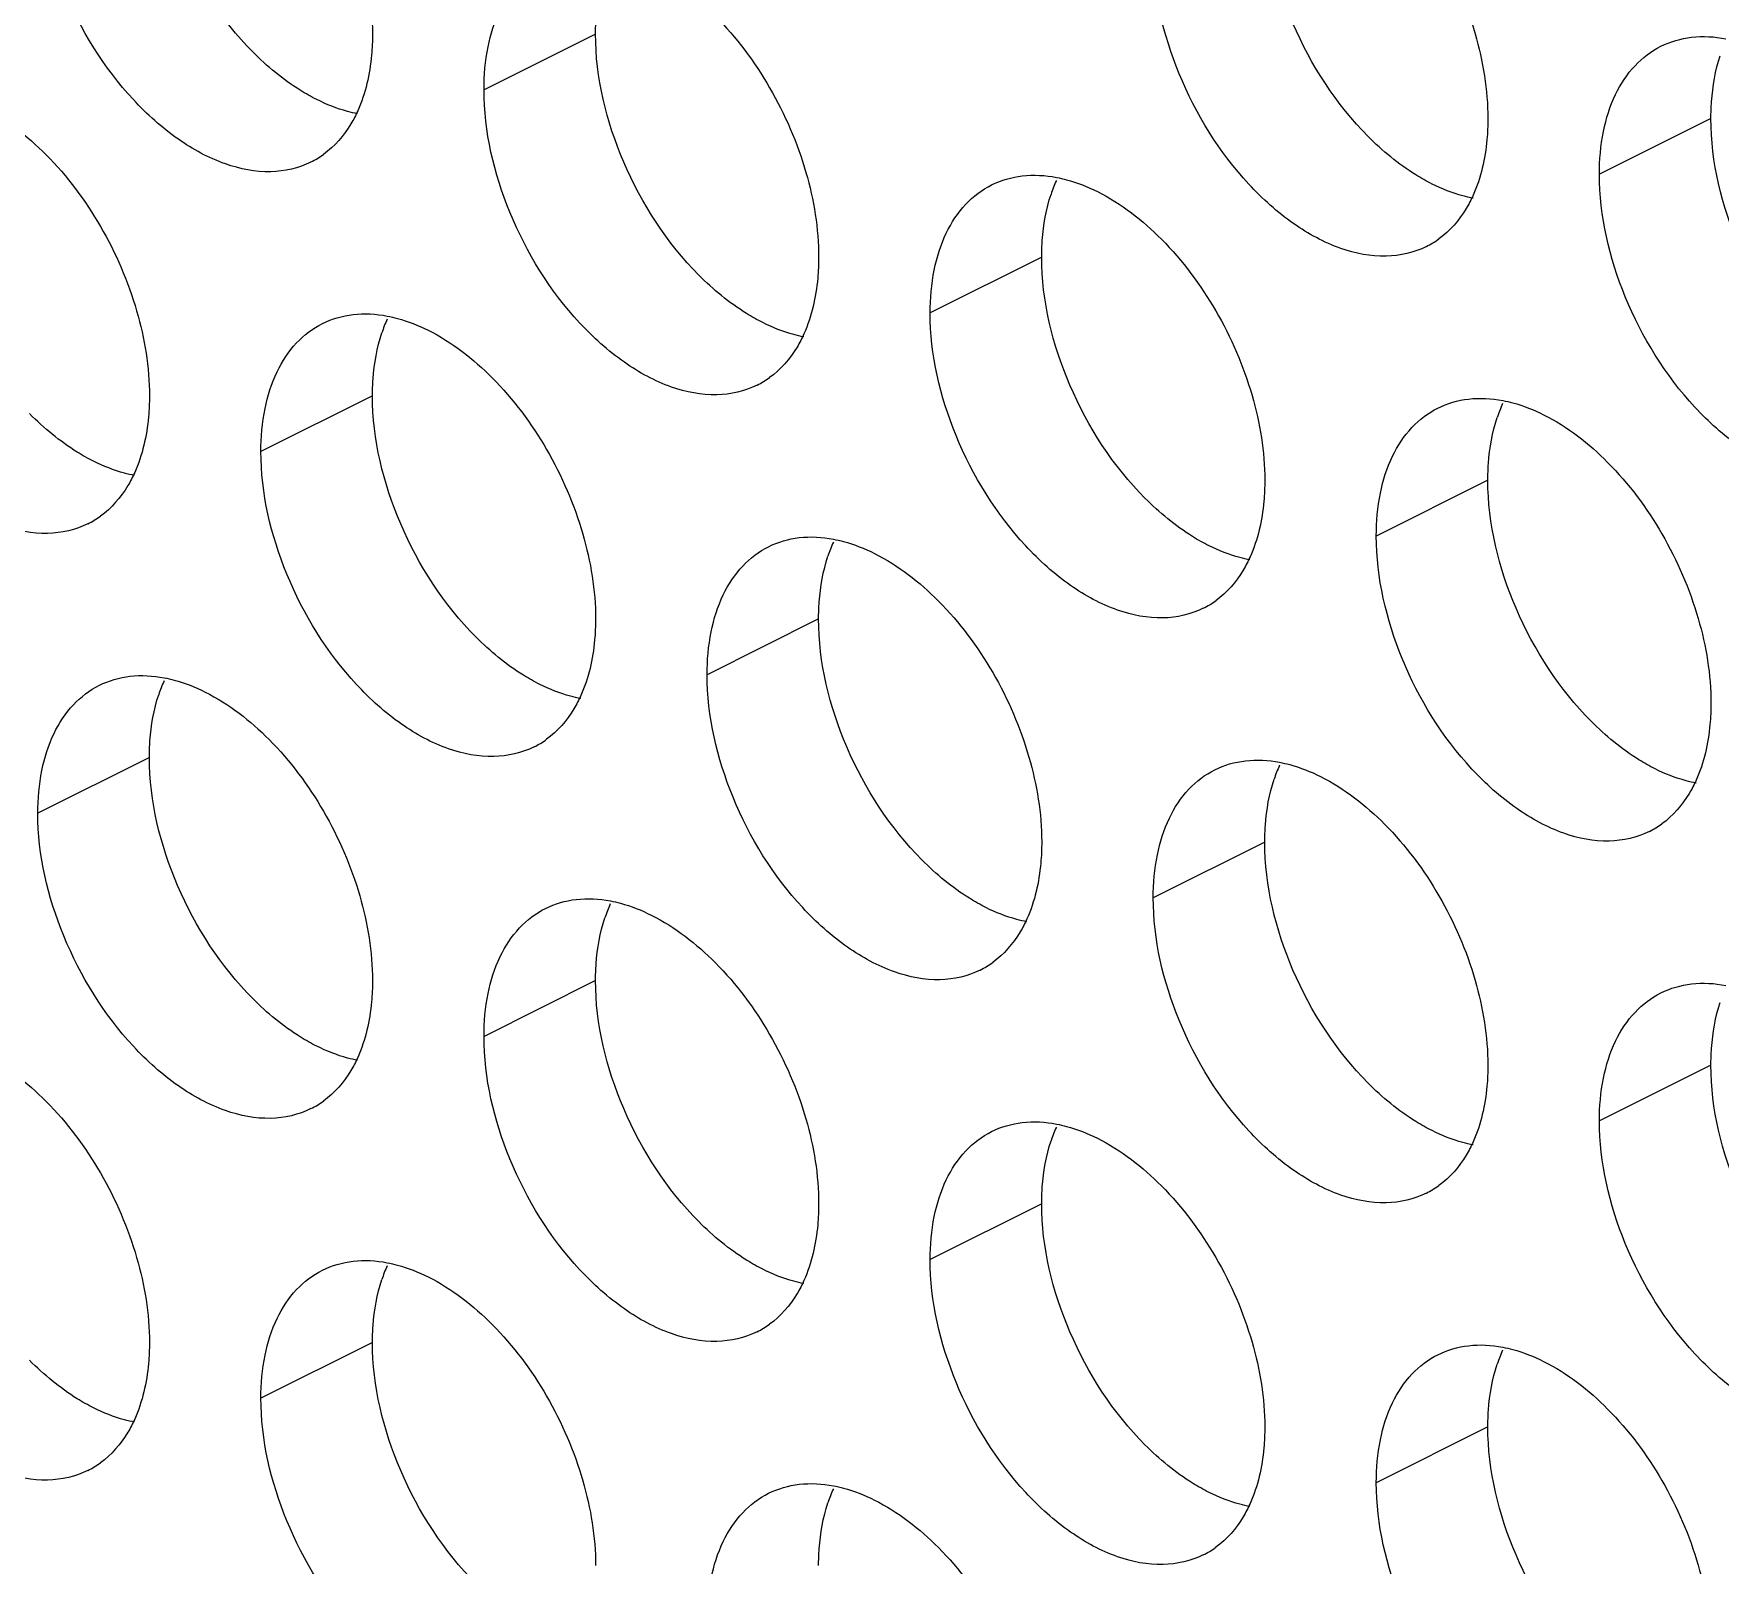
# Model space of a CAD drawing. Header units: millimetres. Extents: x 0 to 2524, y 0 to 1785.
# Drawn here: x 1826.63 to 1835.18, y 823.19 to 830.95 of the extents above; entities that cross this region are included whole.
import ezdxf

# ---------------------------------------------------------------- set-up
doc = ezdxf.new("R2010")
doc.units = ezdxf.units.MM
doc.header["$LTSCALE"] = 0.1
doc.layers.add('标注', color=251, linetype='Continuous', lineweight=9)

msp = doc.modelspace()

# ---------------------------------------------------------------- linework, layer by layer
at = {"layer": '标注'}
for p, q in [((1829.4784, 830.9515), (1828.9127, 830.6687)), ((1835.1352, 830.5231), (1834.5695, 830.2402)), ((1831.7411, 829.8201), (1831.1754, 829.5373)), ((1828.347, 829.1172), (1827.7813, 828.8344)), ((1834.0039, 828.6888), (1833.4382, 828.4059)), ((1830.6097, 827.9858), (1830.0441, 827.703)), ((1827.2156, 827.2829), (1826.6499, 827)), ((1832.8725, 826.8545), (1832.3068, 826.5716)), ((1829.4784, 826.1515), (1828.9127, 825.8687)), ((1835.1352, 825.7231), (1834.5695, 825.4402)), ((1831.7411, 825.0201), (1831.1754, 824.7373)), ((1828.347, 824.3172), (1827.7813, 824.0344)), ((1834.0039, 823.8888), (1833.4382, 823.6059))]:
    msp.add_line(p, q, dxfattribs=at)
for centre, radius, start, end in [((1827.8327, 830.7081), 0.4532, 296.52559, 305.90341), ((1832.4856, 829.9091), 0.734, 155.87957, 161.78032), ((1833.4895, 830.2796), 0.4532, 296.52559, 305.90341), ((1829.0915, 829.2061), 0.734, 155.87957, 161.78032), ((1830.0954, 829.5767), 0.4532, 296.52559, 305.90341), ((1834.7484, 828.7777), 0.734, 155.87957, 161.78032), ((1826.7013, 828.8738), 0.4532, 296.52559, 305.90341), ((1831.3543, 828.0748), 0.734, 155.87957, 161.78032), ((1832.3582, 828.4453), 0.4532, 296.52559, 305.90341), ((1827.9601, 827.3718), 0.734, 155.87957, 161.78032), ((1828.9641, 827.7424), 0.4532, 296.52559, 305.90341), ((1833.617, 826.9434), 0.734, 155.87957, 161.78032), ((1834.6209, 827.314), 0.4532, 296.52559, 305.90341), ((1830.2229, 826.2404), 0.734, 155.87957, 161.78032), ((1831.2268, 826.611), 0.4532, 296.52559, 305.90341), ((1827.8327, 825.9081), 0.4532, 296.52559, 305.90341), ((1832.4856, 825.1091), 0.734, 155.87957, 161.78032), ((1833.4895, 825.4796), 0.4532, 296.52559, 305.90341), ((1829.0915, 824.4061), 0.734, 155.87957, 161.78032), ((1830.0954, 824.7767), 0.4532, 296.52559, 305.90341), ((1834.7484, 823.9777), 0.734, 155.87957, 161.78032), ((1826.7013, 824.0738), 0.4532, 296.52559, 305.90341), ((1831.3543, 823.2748), 0.734, 155.87957, 161.78032), ((1832.3582, 823.6453), 0.4532, 296.52559, 305.90341)]:
    msp.add_arc(centre, radius, start, end, dxfattribs=at)
for points, knots in [([(1827.4985, 832.415), (1827.6191, 832.3547), (1827.8497, 832.1743), (1828.1159, 831.8163), (1828.297, 831.3975), (1828.347, 831.0965), (1828.347, 830.9515)], [0, 0, 0, 0, 0.229676, 0.488215, 0.753207, 1, 1, 1, 1]), ([(1827.7394, 830.8609), (1827.5779, 831.0236), (1827.3269, 831.4108), (1827.2156, 831.8614), (1827.2156, 832.0829)], [0, 0, 0, 0, 0.508684, 1, 1, 1, 1]), ([(1833.1553, 831.9866), (1833.276, 831.9263), (1833.5065, 831.7459), (1833.7727, 831.3878), (1833.9538, 830.9691), (1834.0039, 830.668), (1834.0039, 830.5231)], [0, 0, 0, 0, 0.229676, 0.488215, 0.753207, 1, 1, 1, 1]), ([(1828.0351, 830.3025), (1827.9725, 830.2713), (1827.8226, 830.2373), (1827.5848, 830.2851), (1827.3464, 830.4157), (1827.0386, 830.6933), (1826.7525, 831.156), (1826.6499, 831.5884), (1826.6499, 831.8)], [0, 0, 0, 0, 0.090718, 0.191742, 0.308104, 0.439279, 0.725532, 1, 1, 1, 1]), ([(1833.3963, 830.4324), (1833.2347, 830.5952), (1832.9837, 830.9824), (1832.8725, 831.4329), (1832.8725, 831.6545)], [0, 0, 0, 0, 0.508684, 1, 1, 1, 1]), ([(1833.692, 829.8741), (1833.6294, 829.8429), (1833.4794, 829.8089), (1833.2416, 829.8567), (1833.0032, 829.9873), (1832.6954, 830.2649), (1832.4094, 830.7276), (1832.3068, 831.16), (1832.3068, 831.3716)], [0, 0, 0, 0, 0.090718, 0.191742, 0.308104, 0.439279, 0.725532, 1, 1, 1, 1]), ([(1828.9127, 830.6687), (1828.9127, 830.7415), (1828.9247, 830.8805), (1828.9837, 831.0706), (1829.0831, 831.2228), (1829.1757, 831.2933), (1829.2246, 831.3177)], [0, 0, 0, 0, 0.289235, 0.54966, 0.782932, 1, 1, 1, 1]), ([(1829.4784, 830.9515), (1829.4784, 830.9799), (1829.4821, 831.0874), (1829.5009, 831.1948), (1829.5257, 831.2699)], [0, 0, 0, 0, 0.264225, 1, 1, 1, 1]), ([(1829.7612, 831.2836), (1829.8819, 831.2233), (1830.1124, 831.043), (1830.3786, 830.6849), (1830.5597, 830.2662), (1830.6097, 829.9651), (1830.6097, 829.8201)], [0, 0, 0, 0, 0.229676, 0.488215, 0.753207, 1, 1, 1, 1]), ([(1828.347, 830.9515), (1828.347, 830.9159), (1828.3413, 830.7836), (1828.3121, 830.651), (1828.2724, 830.5626)], [0, 0, 0, 0, 0.268874, 1, 1, 1, 1]), ([(1830.0022, 829.7295), (1829.8406, 829.8923), (1829.5896, 830.2794), (1829.4784, 830.73), (1829.4784, 830.9515)], [0, 0, 0, 0, 0.508684, 1, 1, 1, 1]), ([(1834.8814, 830.8892), (1834.9298, 830.9133), (1835.0398, 830.9451), (1835.1535, 830.9383), (1835.2104, 830.9274)], [0, 0, 0, 0, 0.482538, 1, 1, 1, 1]), ([(1828.0642, 830.6194), (1828.0357, 830.6336), (1827.9178, 830.7001), (1827.8123, 830.7874), (1827.7394, 830.8609)], [0, 0, 0, 0, 0.235002, 1, 1, 1, 1]), ([(1834.5695, 830.2402), (1834.5695, 830.3131), (1834.5815, 830.452), (1834.6406, 830.6422), (1834.74, 830.7944), (1834.8325, 830.8648), (1834.8814, 830.8892)], [0, 0, 0, 0, 0.289235, 0.54966, 0.782932, 1, 1, 1, 1]), ([(1835.1352, 830.5231), (1835.1352, 830.5515), (1835.1389, 830.659), (1835.1577, 830.7664), (1835.1826, 830.8415)], [0, 0, 0, 0, 0.264225, 1, 1, 1, 1]), ([(1830.2978, 829.1712), (1830.2352, 829.1399), (1830.0853, 829.106), (1829.8475, 829.1537), (1829.6091, 829.2844), (1829.3013, 829.5619), (1829.0153, 830.0246), (1828.9127, 830.457), (1828.9127, 830.6687)], [0, 0, 0, 0, 0.090718, 0.191742, 0.308104, 0.439279, 0.725532, 1, 1, 1, 1]), ([(1826.3671, 830.5807), (1826.4877, 830.5204), (1826.7183, 830.34), (1826.9845, 829.982), (1827.1656, 829.5632), (1827.2156, 829.2621), (1827.2156, 829.1172)], [0, 0, 0, 0, 0.229676, 0.488215, 0.753207, 1, 1, 1, 1]), ([(1828.2719, 830.5472), (1828.2546, 830.5505), (1828.1831, 830.5671), (1828.1142, 830.5944), (1828.0642, 830.6194)], [0, 0, 0, 0, 0.238696, 1, 1, 1, 1]), ([(1828.2724, 830.5626), (1828.2621, 830.5398), (1828.2188, 830.4558), (1828.1547, 830.3816), (1828.0985, 830.3409)], [0, 0, 0, 0, 0.265525, 1, 1, 1, 1]), ([(1834.0039, 830.5231), (1834.0039, 830.4875), (1833.9982, 830.3552), (1833.9689, 830.2226), (1833.9292, 830.1342)], [0, 0, 0, 0, 0.268874, 1, 1, 1, 1]), ([(1835.659, 829.3011), (1835.4975, 829.4638), (1835.2465, 829.851), (1835.1352, 830.3016), (1835.1352, 830.5231)], [0, 0, 0, 0, 0.508684, 1, 1, 1, 1]), ([(1833.721, 830.191), (1833.6926, 830.2052), (1833.5747, 830.2717), (1833.4692, 830.359), (1833.3963, 830.4324)], [0, 0, 0, 0, 0.235002, 1, 1, 1, 1]), ([(1831.4873, 830.1863), (1831.5356, 830.2104), (1831.6457, 830.2421), (1831.7594, 830.2353), (1831.8163, 830.2245)], [0, 0, 0, 0, 0.482538, 1, 1, 1, 1]), ([(1831.8163, 830.2245), (1831.8335, 830.2212), (1831.905, 830.2045), (1831.974, 830.1773), (1832.024, 830.1523)], [0, 0, 0, 0, 0.238696, 1, 1, 1, 1]), ([(1835.9547, 828.7427), (1835.8921, 828.7115), (1835.7422, 828.6775), (1835.5044, 828.7253), (1835.266, 828.8559), (1834.9582, 829.1335), (1834.6721, 829.5962), (1834.5695, 830.0286), (1834.5695, 830.2402)], [0, 0, 0, 0, 0.090718, 0.191742, 0.308104, 0.439279, 0.725532, 1, 1, 1, 1]), ([(1831.1754, 829.5373), (1831.1754, 829.6102), (1831.1874, 829.7491), (1831.2465, 829.9393), (1831.3458, 830.0915), (1831.4384, 830.1619), (1831.4873, 830.1863)], [0, 0, 0, 0, 0.289235, 0.54966, 0.782932, 1, 1, 1, 1]), ([(1831.7411, 829.8201), (1831.7411, 829.8486), (1831.7448, 829.956), (1831.7636, 830.0634), (1831.7884, 830.1386)], [0, 0, 0, 0, 0.264225, 1, 1, 1, 1]), ([(1832.024, 830.1523), (1832.1446, 830.0919), (1832.3751, 829.9116), (1832.6413, 829.5535), (1832.8225, 829.1348), (1832.8725, 828.8337), (1832.8725, 828.6888)], [0, 0, 0, 0, 0.229676, 0.488215, 0.753207, 1, 1, 1, 1]), ([(1833.9287, 830.1188), (1833.9115, 830.1221), (1833.8399, 830.1387), (1833.771, 830.166), (1833.721, 830.191)], [0, 0, 0, 0, 0.238696, 1, 1, 1, 1]), ([(1833.9292, 830.1342), (1833.9189, 830.1113), (1833.8757, 830.0273), (1833.8116, 829.9532), (1833.7553, 829.9125)], [0, 0, 0, 0, 0.265525, 1, 1, 1, 1]), ([(1826.9037, 828.4682), (1826.8411, 828.437), (1826.6912, 828.403), (1826.4534, 828.4508), (1826.215, 828.5814), (1825.9072, 828.859), (1825.6212, 829.3217), (1825.5186, 829.7541), (1825.5186, 829.9657)], [0, 0, 0, 0, 0.090718, 0.191742, 0.308104, 0.439279, 0.725532, 1, 1, 1, 1]), ([(1830.6097, 829.8201), (1830.6097, 829.7845), (1830.6041, 829.6523), (1830.5748, 829.5196), (1830.5351, 829.4313)], [0, 0, 0, 0, 0.268874, 1, 1, 1, 1]), ([(1832.2649, 828.5981), (1832.1034, 828.7609), (1831.8524, 829.148), (1831.7411, 829.5986), (1831.7411, 829.8201)], [0, 0, 0, 0, 0.508684, 1, 1, 1, 1]), ([(1830.3269, 829.488), (1830.2985, 829.5022), (1830.1806, 829.5687), (1830.0751, 829.6561), (1830.0022, 829.7295)], [0, 0, 0, 0, 0.235002, 1, 1, 1, 1]), ([(1828.0932, 829.4833), (1828.1415, 829.5074), (1828.2516, 829.5392), (1828.3653, 829.5324), (1828.4221, 829.5215)], [0, 0, 0, 0, 0.482538, 1, 1, 1, 1]), ([(1832.5606, 828.0398), (1832.498, 828.0086), (1832.348, 827.9746), (1832.1103, 828.0224), (1831.8718, 828.153), (1831.5641, 828.4305), (1831.278, 828.8932), (1831.1754, 829.3257), (1831.1754, 829.5373)], [0, 0, 0, 0, 0.090718, 0.191742, 0.308104, 0.439279, 0.725532, 1, 1, 1, 1]), ([(1827.7813, 828.8344), (1827.7813, 828.9072), (1827.7933, 829.0461), (1827.8524, 829.2363), (1827.9517, 829.3885), (1828.0443, 829.4589), (1828.0932, 829.4833)], [0, 0, 0, 0, 0.289235, 0.54966, 0.782932, 1, 1, 1, 1]), ([(1828.4221, 829.5215), (1828.4394, 829.5182), (1828.5109, 829.5016), (1828.5798, 829.4743), (1828.6298, 829.4493)], [0, 0, 0, 0, 0.238696, 1, 1, 1, 1]), ([(1828.6298, 829.4493), (1828.7505, 829.389), (1828.981, 829.2086), (1829.2472, 828.8506), (1829.4284, 828.4319), (1829.4784, 828.1308), (1829.4784, 827.9858)], [0, 0, 0, 0, 0.229676, 0.488215, 0.753207, 1, 1, 1, 1]), ([(1830.5346, 829.4158), (1830.5174, 829.4191), (1830.4458, 829.4358), (1830.3769, 829.463), (1830.3269, 829.488)], [0, 0, 0, 0, 0.238696, 1, 1, 1, 1]), ([(1828.347, 829.1172), (1828.347, 829.1456), (1828.3507, 829.2531), (1828.3695, 829.3605), (1828.3943, 829.4356)], [0, 0, 0, 0, 0.264225, 1, 1, 1, 1]), ([(1830.5351, 829.4313), (1830.5248, 829.4084), (1830.4816, 829.3244), (1830.4174, 829.2503), (1830.3612, 829.2096)], [0, 0, 0, 0, 0.265525, 1, 1, 1, 1]), ([(1827.2156, 829.1172), (1827.2156, 829.0816), (1827.2099, 828.9493), (1827.1807, 828.8167), (1827.141, 828.7283)], [0, 0, 0, 0, 0.268874, 1, 1, 1, 1]), ([(1828.8708, 827.8952), (1828.7092, 828.0579), (1828.4582, 828.4451), (1828.347, 828.8957), (1828.347, 829.1172)], [0, 0, 0, 0, 0.508684, 1, 1, 1, 1]), ([(1833.7501, 829.0549), (1833.7984, 829.079), (1833.9085, 829.1108), (1834.0221, 829.104), (1834.079, 829.0931)], [0, 0, 0, 0, 0.482538, 1, 1, 1, 1]), ([(1826.9328, 828.7851), (1826.9044, 828.7993), (1826.7864, 828.8658), (1826.6809, 828.9531), (1826.6081, 829.0265)], [0, 0, 0, 0, 0.235002, 1, 1, 1, 1]), ([(1833.4382, 828.4059), (1833.4382, 828.4788), (1833.4502, 828.6177), (1833.5092, 828.8079), (1833.6086, 828.9601), (1833.7011, 829.0305), (1833.7501, 829.0549)], [0, 0, 0, 0, 0.289235, 0.54966, 0.782932, 1, 1, 1, 1]), ([(1834.079, 829.0931), (1834.0962, 829.0898), (1834.1678, 829.0732), (1834.2367, 829.0459), (1834.2867, 829.0209)], [0, 0, 0, 0, 0.238696, 1, 1, 1, 1]), ([(1834.2867, 829.0209), (1834.4073, 828.9606), (1834.6379, 828.7802), (1834.9041, 828.4222), (1835.0852, 828.0034), (1835.1352, 827.7023), (1835.1352, 827.5574)], [0, 0, 0, 0, 0.229676, 0.488215, 0.753207, 1, 1, 1, 1]), ([(1834.0039, 828.6888), (1834.0039, 828.7172), (1834.0075, 828.8246), (1834.0264, 828.9321), (1834.0512, 829.0072)], [0, 0, 0, 0, 0.264225, 1, 1, 1, 1]), ([(1827.1405, 828.7129), (1827.1233, 828.7162), (1827.0517, 828.7328), (1826.9828, 828.7601), (1826.9328, 828.7851)], [0, 0, 0, 0, 0.238696, 1, 1, 1, 1]), ([(1829.1665, 827.3368), (1829.1039, 827.3056), (1828.9539, 827.2716), (1828.7161, 827.3194), (1828.4777, 827.45), (1828.1699, 827.7276), (1827.8839, 828.1903), (1827.7813, 828.6227), (1827.7813, 828.8344)], [0, 0, 0, 0, 0.090718, 0.191742, 0.308104, 0.439279, 0.725532, 1, 1, 1, 1]), ([(1827.141, 828.7283), (1827.1307, 828.7054), (1827.0875, 828.6215), (1827.0233, 828.5473), (1826.9671, 828.5066)], [0, 0, 0, 0, 0.265525, 1, 1, 1, 1]), ([(1832.8725, 828.6888), (1832.8725, 828.6531), (1832.8668, 828.5209), (1832.8376, 828.3883), (1832.7979, 828.2999)], [0, 0, 0, 0, 0.268874, 1, 1, 1, 1]), ([(1834.5277, 827.4667), (1834.3661, 827.6295), (1834.1151, 828.0167), (1834.0039, 828.4673), (1834.0039, 828.6888)], [0, 0, 0, 0, 0.508684, 1, 1, 1, 1]), ([(1832.5896, 828.3567), (1832.5612, 828.3709), (1832.4433, 828.4374), (1832.3378, 828.5247), (1832.2649, 828.5981)], [0, 0, 0, 0, 0.235002, 1, 1, 1, 1]), ([(1830.0441, 827.703), (1830.0441, 827.7758), (1830.0561, 827.9148), (1830.1151, 828.1049), (1830.2145, 828.2572), (1830.307, 828.3276), (1830.356, 828.352)], [0, 0, 0, 0, 0.289235, 0.54966, 0.782932, 1, 1, 1, 1]), ([(1830.356, 828.352), (1830.4043, 828.3761), (1830.5144, 828.4078), (1830.628, 828.401), (1830.6849, 828.3901)], [0, 0, 0, 0, 0.482538, 1, 1, 1, 1]), ([(1830.6849, 828.3901), (1830.7021, 828.3868), (1830.7737, 828.3702), (1830.8426, 828.343), (1830.8926, 828.318)], [0, 0, 0, 0, 0.238696, 1, 1, 1, 1]), ([(1832.7973, 828.2845), (1832.7801, 828.2878), (1832.7085, 828.3044), (1832.6396, 828.3317), (1832.5896, 828.3567)], [0, 0, 0, 0, 0.238696, 1, 1, 1, 1]), ([(1834.8233, 826.9084), (1834.7607, 826.8772), (1834.6108, 826.8432), (1834.373, 826.891), (1834.1346, 827.0216), (1833.8268, 827.2992), (1833.5408, 827.7619), (1833.4382, 828.1943), (1833.4382, 828.4059)], [0, 0, 0, 0, 0.090718, 0.191742, 0.308104, 0.439279, 0.725532, 1, 1, 1, 1]), ([(1830.6097, 827.9858), (1830.6097, 828.0142), (1830.6134, 828.1217), (1830.6322, 828.2291), (1830.6571, 828.3042)], [0, 0, 0, 0, 0.264225, 1, 1, 1, 1]), ([(1830.8926, 828.318), (1831.0132, 828.2576), (1831.2438, 828.0773), (1831.51, 827.7192), (1831.6911, 827.3005), (1831.7411, 826.9994), (1831.7411, 826.8545)], [0, 0, 0, 0, 0.229676, 0.488215, 0.753207, 1, 1, 1, 1]), ([(1832.7979, 828.2999), (1832.7876, 828.277), (1832.7443, 828.193), (1832.6802, 828.1189), (1832.624, 828.0782)], [0, 0, 0, 0, 0.265525, 1, 1, 1, 1]), ([(1829.4784, 827.9858), (1829.4784, 827.9502), (1829.4727, 827.818), (1829.4435, 827.6853), (1829.4037, 827.597)], [0, 0, 0, 0, 0.268874, 1, 1, 1, 1]), ([(1831.1336, 826.7638), (1830.972, 826.9266), (1830.721, 827.3137), (1830.6097, 827.7643), (1830.6097, 827.9858)], [0, 0, 0, 0, 0.508684, 1, 1, 1, 1]), ([(1829.1955, 827.6537), (1829.1671, 827.6679), (1829.0492, 827.7344), (1828.9437, 827.8218), (1828.8708, 827.8952)], [0, 0, 0, 0, 0.235002, 1, 1, 1, 1]), ([(1826.6499, 827), (1826.6499, 827.0729), (1826.662, 827.2118), (1826.721, 827.402), (1826.8204, 827.5542), (1826.9129, 827.6246), (1826.9618, 827.649)], [0, 0, 0, 0, 0.289235, 0.54966, 0.782932, 1, 1, 1, 1]), ([(1826.9618, 827.649), (1827.0102, 827.6731), (1827.1202, 827.7049), (1827.2339, 827.6981), (1827.2908, 827.6872)], [0, 0, 0, 0, 0.482538, 1, 1, 1, 1]), ([(1827.2908, 827.6872), (1827.308, 827.6839), (1827.3796, 827.6673), (1827.4485, 827.64), (1827.4985, 827.615)], [0, 0, 0, 0, 0.238696, 1, 1, 1, 1]), ([(1829.4032, 827.5815), (1829.386, 827.5848), (1829.3144, 827.6014), (1829.2455, 827.6287), (1829.1955, 827.6537)], [0, 0, 0, 0, 0.238696, 1, 1, 1, 1]), ([(1831.4292, 826.2055), (1831.3666, 826.1742), (1831.2167, 826.1403), (1830.9789, 826.188), (1830.7405, 826.3187), (1830.4327, 826.5962), (1830.1467, 827.0589), (1830.0441, 827.4913), (1830.0441, 827.703)], [0, 0, 0, 0, 0.090718, 0.191742, 0.308104, 0.439279, 0.725532, 1, 1, 1, 1]), ([(1827.2156, 827.2829), (1827.2156, 827.3113), (1827.2193, 827.4188), (1827.2381, 827.5262), (1827.263, 827.6013)], [0, 0, 0, 0, 0.264225, 1, 1, 1, 1]), ([(1827.4985, 827.615), (1827.6191, 827.5547), (1827.8497, 827.3743), (1828.1159, 827.0163), (1828.297, 826.5975), (1828.347, 826.2965), (1828.347, 826.1515)], [0, 0, 0, 0, 0.229676, 0.488215, 0.753207, 1, 1, 1, 1]), ([(1829.4037, 827.597), (1829.3935, 827.5741), (1829.3502, 827.4901), (1829.2861, 827.416), (1829.2298, 827.3752)], [0, 0, 0, 0, 0.265525, 1, 1, 1, 1]), ([(1835.1352, 827.5574), (1835.1352, 827.5218), (1835.1295, 827.3895), (1835.1003, 827.2569), (1835.0606, 827.1685)], [0, 0, 0, 0, 0.268874, 1, 1, 1, 1]), ([(1834.8524, 827.2253), (1834.824, 827.2395), (1834.706, 827.306), (1834.6005, 827.3933), (1834.5277, 827.4667)], [0, 0, 0, 0, 0.235002, 1, 1, 1, 1]), ([(1827.7394, 826.0609), (1827.5779, 826.2236), (1827.3269, 826.6108), (1827.2156, 827.0614), (1827.2156, 827.2829)], [0, 0, 0, 0, 0.508684, 1, 1, 1, 1]), ([(1832.3068, 826.5716), (1832.3068, 826.6445), (1832.3188, 826.7834), (1832.3778, 826.9736), (1832.4772, 827.1258), (1832.5698, 827.1962), (1832.6187, 827.2206)], [0, 0, 0, 0, 0.289235, 0.54966, 0.782932, 1, 1, 1, 1]), ([(1832.6187, 827.2206), (1832.667, 827.2447), (1832.7771, 827.2765), (1832.8908, 827.2696), (1832.9476, 827.2588)], [0, 0, 0, 0, 0.482538, 1, 1, 1, 1]), ([(1832.9476, 827.2588), (1832.9648, 827.2555), (1833.0364, 827.2389), (1833.1053, 827.2116), (1833.1553, 827.1866)], [0, 0, 0, 0, 0.238696, 1, 1, 1, 1]), ([(1835.0601, 827.1531), (1835.0429, 827.1564), (1834.9713, 827.173), (1834.9024, 827.2003), (1834.8524, 827.2253)], [0, 0, 0, 0, 0.238696, 1, 1, 1, 1]), ([(1832.8725, 826.8545), (1832.8725, 826.8829), (1832.8762, 826.9903), (1832.895, 827.0977), (1832.9198, 827.1729)], [0, 0, 0, 0, 0.264225, 1, 1, 1, 1]), ([(1833.1553, 827.1866), (1833.276, 827.1263), (1833.5065, 826.9459), (1833.7727, 826.5878), (1833.9538, 826.1691), (1834.0039, 825.868), (1834.0039, 825.7231)], [0, 0, 0, 0, 0.229676, 0.488215, 0.753207, 1, 1, 1, 1]), ([(1835.0606, 827.1685), (1835.0503, 827.1456), (1835.007, 827.0617), (1834.9429, 826.9875), (1834.8867, 826.9468)], [0, 0, 0, 0, 0.265525, 1, 1, 1, 1]), ([(1828.0351, 825.5025), (1827.9725, 825.4713), (1827.8226, 825.4373), (1827.5848, 825.4851), (1827.3464, 825.6157), (1827.0386, 825.8933), (1826.7525, 826.356), (1826.6499, 826.7884), (1826.6499, 827)], [0, 0, 0, 0, 0.090718, 0.191742, 0.308104, 0.439279, 0.725532, 1, 1, 1, 1]), ([(1831.7411, 826.8545), (1831.7411, 826.8188), (1831.7354, 826.6866), (1831.7062, 826.554), (1831.6665, 826.4656)], [0, 0, 0, 0, 0.268874, 1, 1, 1, 1]), ([(1833.3963, 825.6324), (1833.2347, 825.7952), (1832.9837, 826.1824), (1832.8725, 826.6329), (1832.8725, 826.8545)], [0, 0, 0, 0, 0.508684, 1, 1, 1, 1]), ([(1831.4583, 826.5223), (1831.4298, 826.5365), (1831.3119, 826.6031), (1831.2064, 826.6904), (1831.1336, 826.7638)], [0, 0, 0, 0, 0.235002, 1, 1, 1, 1]), ([(1829.2246, 826.5177), (1829.2729, 826.5418), (1829.383, 826.5735), (1829.4966, 826.5667), (1829.5535, 826.5558)], [0, 0, 0, 0, 0.482538, 1, 1, 1, 1]), ([(1829.5535, 826.5558), (1829.5707, 826.5525), (1829.6423, 826.5359), (1829.7112, 826.5086), (1829.7612, 826.4836)], [0, 0, 0, 0, 0.238696, 1, 1, 1, 1]), ([(1833.692, 825.0741), (1833.6294, 825.0429), (1833.4794, 825.0089), (1833.2416, 825.0567), (1833.0032, 825.1873), (1832.6954, 825.4649), (1832.4094, 825.9276), (1832.3068, 826.36), (1832.3068, 826.5716)], [0, 0, 0, 0, 0.090718, 0.191742, 0.308104, 0.439279, 0.725532, 1, 1, 1, 1]), ([(1828.9127, 825.8687), (1828.9127, 825.9415), (1828.9247, 826.0805), (1828.9837, 826.2706), (1829.0831, 826.4228), (1829.1757, 826.4933), (1829.2246, 826.5177)], [0, 0, 0, 0, 0.289235, 0.54966, 0.782932, 1, 1, 1, 1]), ([(1829.4784, 826.1515), (1829.4784, 826.1799), (1829.4821, 826.2874), (1829.5009, 826.3948), (1829.5257, 826.4699)], [0, 0, 0, 0, 0.264225, 1, 1, 1, 1]), ([(1829.7612, 826.4836), (1829.8819, 826.4233), (1830.1124, 826.243), (1830.3786, 825.8849), (1830.5597, 825.4662), (1830.6097, 825.1651), (1830.6097, 825.0201)], [0, 0, 0, 0, 0.229676, 0.488215, 0.753207, 1, 1, 1, 1]), ([(1831.666, 826.4502), (1831.6487, 826.4534), (1831.5772, 826.4701), (1831.5083, 826.4973), (1831.4583, 826.5223)], [0, 0, 0, 0, 0.238696, 1, 1, 1, 1]), ([(1831.6665, 826.4656), (1831.6562, 826.4427), (1831.6129, 826.3587), (1831.5488, 826.2846), (1831.4926, 826.2439)], [0, 0, 0, 0, 0.265525, 1, 1, 1, 1]), ([(1828.347, 826.1515), (1828.347, 826.1159), (1828.3413, 825.9836), (1828.3121, 825.851), (1828.2724, 825.7626)], [0, 0, 0, 0, 0.268874, 1, 1, 1, 1]), ([(1830.0022, 824.9295), (1829.8406, 825.0923), (1829.5896, 825.4794), (1829.4784, 825.93), (1829.4784, 826.1515)], [0, 0, 0, 0, 0.508684, 1, 1, 1, 1]), ([(1834.8814, 826.0892), (1834.9298, 826.1133), (1835.0398, 826.1451), (1835.1535, 826.1383), (1835.2104, 826.1274)], [0, 0, 0, 0, 0.482538, 1, 1, 1, 1]), ([(1828.0642, 825.8194), (1828.0357, 825.8336), (1827.9178, 825.9001), (1827.8123, 825.9874), (1827.7394, 826.0609)], [0, 0, 0, 0, 0.235002, 1, 1, 1, 1]), ([(1834.5695, 825.4402), (1834.5695, 825.5131), (1834.5815, 825.652), (1834.6406, 825.8422), (1834.74, 825.9944), (1834.8325, 826.0648), (1834.8814, 826.0892)], [0, 0, 0, 0, 0.289235, 0.54966, 0.782932, 1, 1, 1, 1]), ([(1835.1352, 825.7231), (1835.1352, 825.7515), (1835.1389, 825.859), (1835.1577, 825.9664), (1835.1826, 826.0415)], [0, 0, 0, 0, 0.264225, 1, 1, 1, 1]), ([(1830.2978, 824.3712), (1830.2352, 824.3399), (1830.0853, 824.306), (1829.8475, 824.3537), (1829.6091, 824.4844), (1829.3013, 824.7619), (1829.0153, 825.2246), (1828.9127, 825.657), (1828.9127, 825.8687)], [0, 0, 0, 0, 0.090718, 0.191742, 0.308104, 0.439279, 0.725532, 1, 1, 1, 1]), ([(1826.3671, 825.7807), (1826.4877, 825.7204), (1826.7183, 825.54), (1826.9845, 825.182), (1827.1656, 824.7632), (1827.2156, 824.4621), (1827.2156, 824.3172)], [0, 0, 0, 0, 0.229676, 0.488215, 0.753207, 1, 1, 1, 1]), ([(1828.2719, 825.7472), (1828.2546, 825.7505), (1828.1831, 825.7671), (1828.1142, 825.7944), (1828.0642, 825.8194)], [0, 0, 0, 0, 0.238696, 1, 1, 1, 1]), ([(1828.2724, 825.7626), (1828.2621, 825.7398), (1828.2188, 825.6558), (1828.1547, 825.5816), (1828.0985, 825.5409)], [0, 0, 0, 0, 0.265525, 1, 1, 1, 1]), ([(1834.0039, 825.7231), (1834.0039, 825.6875), (1833.9982, 825.5552), (1833.9689, 825.4226), (1833.9292, 825.3342)], [0, 0, 0, 0, 0.268874, 1, 1, 1, 1]), ([(1835.659, 824.5011), (1835.4975, 824.6638), (1835.2465, 825.051), (1835.1352, 825.5016), (1835.1352, 825.7231)], [0, 0, 0, 0, 0.508684, 1, 1, 1, 1]), ([(1833.721, 825.391), (1833.6926, 825.4052), (1833.5747, 825.4717), (1833.4692, 825.559), (1833.3963, 825.6324)], [0, 0, 0, 0, 0.235002, 1, 1, 1, 1]), ([(1831.4873, 825.3863), (1831.5356, 825.4104), (1831.6457, 825.4421), (1831.7594, 825.4353), (1831.8163, 825.4245)], [0, 0, 0, 0, 0.482538, 1, 1, 1, 1]), ([(1831.8163, 825.4245), (1831.8335, 825.4212), (1831.905, 825.4045), (1831.974, 825.3773), (1832.024, 825.3523)], [0, 0, 0, 0, 0.238696, 1, 1, 1, 1]), ([(1835.9547, 823.9427), (1835.8921, 823.9115), (1835.7422, 823.8775), (1835.5044, 823.9253), (1835.266, 824.0559), (1834.9582, 824.3335), (1834.6721, 824.7962), (1834.5695, 825.2286), (1834.5695, 825.4402)], [0, 0, 0, 0, 0.090718, 0.191742, 0.308104, 0.439279, 0.725532, 1, 1, 1, 1]), ([(1831.1754, 824.7373), (1831.1754, 824.8102), (1831.1874, 824.9491), (1831.2465, 825.1393), (1831.3458, 825.2915), (1831.4384, 825.3619), (1831.4873, 825.3863)], [0, 0, 0, 0, 0.289235, 0.54966, 0.782932, 1, 1, 1, 1]), ([(1831.7411, 825.0201), (1831.7411, 825.0486), (1831.7448, 825.156), (1831.7636, 825.2634), (1831.7884, 825.3386)], [0, 0, 0, 0, 0.264225, 1, 1, 1, 1]), ([(1832.024, 825.3523), (1832.1446, 825.2919), (1832.3751, 825.1116), (1832.6413, 824.7535), (1832.8225, 824.3348), (1832.8725, 824.0337), (1832.8725, 823.8888)], [0, 0, 0, 0, 0.229676, 0.488215, 0.753207, 1, 1, 1, 1]), ([(1833.9287, 825.3188), (1833.9115, 825.3221), (1833.8399, 825.3387), (1833.771, 825.366), (1833.721, 825.391)], [0, 0, 0, 0, 0.238696, 1, 1, 1, 1]), ([(1833.9292, 825.3342), (1833.9189, 825.3113), (1833.8757, 825.2273), (1833.8116, 825.1532), (1833.7553, 825.1125)], [0, 0, 0, 0, 0.265525, 1, 1, 1, 1]), ([(1826.9037, 823.6682), (1826.8411, 823.637), (1826.6912, 823.603), (1826.4534, 823.6508), (1826.215, 823.7814), (1825.9072, 824.059), (1825.6212, 824.5217), (1825.5186, 824.9541), (1825.5186, 825.1657)], [0, 0, 0, 0, 0.090718, 0.191742, 0.308104, 0.439279, 0.725532, 1, 1, 1, 1]), ([(1830.6097, 825.0201), (1830.6097, 824.9845), (1830.6041, 824.8523), (1830.5748, 824.7196), (1830.5351, 824.6313)], [0, 0, 0, 0, 0.268874, 1, 1, 1, 1]), ([(1832.2649, 823.7981), (1832.1034, 823.9609), (1831.8524, 824.348), (1831.7411, 824.7986), (1831.7411, 825.0201)], [0, 0, 0, 0, 0.508684, 1, 1, 1, 1]), ([(1830.3269, 824.688), (1830.2985, 824.7022), (1830.1806, 824.7687), (1830.0751, 824.8561), (1830.0022, 824.9295)], [0, 0, 0, 0, 0.235002, 1, 1, 1, 1]), ([(1828.0932, 824.6833), (1828.1415, 824.7074), (1828.2516, 824.7392), (1828.3653, 824.7324), (1828.4221, 824.7215)], [0, 0, 0, 0, 0.482538, 1, 1, 1, 1]), ([(1832.5606, 823.2398), (1832.498, 823.2086), (1832.348, 823.1746), (1832.1103, 823.2224), (1831.8718, 823.353), (1831.5641, 823.6305), (1831.278, 824.0932), (1831.1754, 824.5257), (1831.1754, 824.7373)], [0, 0, 0, 0, 0.090718, 0.191742, 0.308104, 0.439279, 0.725532, 1, 1, 1, 1]), ([(1827.7813, 824.0344), (1827.7813, 824.1072), (1827.7933, 824.2461), (1827.8524, 824.4363), (1827.9517, 824.5885), (1828.0443, 824.6589), (1828.0932, 824.6833)], [0, 0, 0, 0, 0.289235, 0.54966, 0.782932, 1, 1, 1, 1]), ([(1828.4221, 824.7215), (1828.4394, 824.7182), (1828.5109, 824.7016), (1828.5798, 824.6743), (1828.6298, 824.6493)], [0, 0, 0, 0, 0.238696, 1, 1, 1, 1]), ([(1828.6298, 824.6493), (1828.7505, 824.589), (1828.981, 824.4086), (1829.2472, 824.0506), (1829.4284, 823.6319), (1829.4784, 823.3308), (1829.4784, 823.1858)], [0, 0, 0, 0, 0.229676, 0.488215, 0.753207, 1, 1, 1, 1]), ([(1830.5346, 824.6158), (1830.5174, 824.6191), (1830.4458, 824.6358), (1830.3769, 824.663), (1830.3269, 824.688)], [0, 0, 0, 0, 0.238696, 1, 1, 1, 1]), ([(1828.347, 824.3172), (1828.347, 824.3456), (1828.3507, 824.4531), (1828.3695, 824.5605), (1828.3943, 824.6356)], [0, 0, 0, 0, 0.264225, 1, 1, 1, 1]), ([(1830.5351, 824.6313), (1830.5248, 824.6084), (1830.4816, 824.5244), (1830.4174, 824.4503), (1830.3612, 824.4096)], [0, 0, 0, 0, 0.265525, 1, 1, 1, 1]), ([(1827.2156, 824.3172), (1827.2156, 824.2816), (1827.2099, 824.1493), (1827.1807, 824.0167), (1827.141, 823.9283)], [0, 0, 0, 0, 0.268874, 1, 1, 1, 1]), ([(1828.8708, 823.0952), (1828.7092, 823.2579), (1828.4582, 823.6451), (1828.347, 824.0957), (1828.347, 824.3172)], [0, 0, 0, 0, 0.508684, 1, 1, 1, 1]), ([(1833.7501, 824.2549), (1833.7984, 824.279), (1833.9085, 824.3108), (1834.0221, 824.304), (1834.079, 824.2931)], [0, 0, 0, 0, 0.482538, 1, 1, 1, 1]), ([(1826.9328, 823.9851), (1826.9044, 823.9993), (1826.7864, 824.0658), (1826.6809, 824.1531), (1826.6081, 824.2265)], [0, 0, 0, 0, 0.235002, 1, 1, 1, 1]), ([(1833.4382, 823.6059), (1833.4382, 823.6788), (1833.4502, 823.8177), (1833.5092, 824.0079), (1833.6086, 824.1601), (1833.7011, 824.2305), (1833.7501, 824.2549)], [0, 0, 0, 0, 0.289235, 0.54966, 0.782932, 1, 1, 1, 1]), ([(1834.079, 824.2931), (1834.0962, 824.2898), (1834.1678, 824.2732), (1834.2367, 824.2459), (1834.2867, 824.2209)], [0, 0, 0, 0, 0.238696, 1, 1, 1, 1]), ([(1834.2867, 824.2209), (1834.4073, 824.1606), (1834.6379, 823.9802), (1834.9041, 823.6222), (1835.0852, 823.2034), (1835.1352, 822.9023), (1835.1352, 822.7574)], [0, 0, 0, 0, 0.229676, 0.488215, 0.753207, 1, 1, 1, 1]), ([(1834.0039, 823.8888), (1834.0039, 823.9172), (1834.0075, 824.0246), (1834.0264, 824.1321), (1834.0512, 824.2072)], [0, 0, 0, 0, 0.264225, 1, 1, 1, 1]), ([(1827.1405, 823.9129), (1827.1233, 823.9162), (1827.0517, 823.9328), (1826.9828, 823.9601), (1826.9328, 823.9851)], [0, 0, 0, 0, 0.238696, 1, 1, 1, 1]), ([(1829.1665, 822.5368), (1829.1039, 822.5056), (1828.9539, 822.4716), (1828.7161, 822.5194), (1828.4777, 822.65), (1828.1699, 822.9276), (1827.8839, 823.3903), (1827.7813, 823.8227), (1827.7813, 824.0344)], [0, 0, 0, 0, 0.090718, 0.191742, 0.308104, 0.439279, 0.725532, 1, 1, 1, 1]), ([(1827.141, 823.9283), (1827.1307, 823.9054), (1827.0875, 823.8215), (1827.0233, 823.7473), (1826.9671, 823.7066)], [0, 0, 0, 0, 0.265525, 1, 1, 1, 1]), ([(1832.8725, 823.8888), (1832.8725, 823.8531), (1832.8668, 823.7209), (1832.8376, 823.5883), (1832.7979, 823.4999)], [0, 0, 0, 0, 0.268874, 1, 1, 1, 1]), ([(1834.5277, 822.6667), (1834.3661, 822.8295), (1834.1151, 823.2167), (1834.0039, 823.6673), (1834.0039, 823.8888)], [0, 0, 0, 0, 0.508684, 1, 1, 1, 1]), ([(1832.5896, 823.5567), (1832.5612, 823.5709), (1832.4433, 823.6374), (1832.3378, 823.7247), (1832.2649, 823.7981)], [0, 0, 0, 0, 0.235002, 1, 1, 1, 1]), ([(1830.0441, 822.903), (1830.0441, 822.9758), (1830.0561, 823.1148), (1830.1151, 823.3049), (1830.2145, 823.4572), (1830.307, 823.5276), (1830.356, 823.552)], [0, 0, 0, 0, 0.289235, 0.54966, 0.782932, 1, 1, 1, 1]), ([(1830.356, 823.552), (1830.4043, 823.5761), (1830.5144, 823.6078), (1830.628, 823.601), (1830.6849, 823.5901)], [0, 0, 0, 0, 0.482538, 1, 1, 1, 1]), ([(1830.6849, 823.5901), (1830.7021, 823.5868), (1830.7737, 823.5702), (1830.8426, 823.543), (1830.8926, 823.518)], [0, 0, 0, 0, 0.238696, 1, 1, 1, 1]), ([(1832.7973, 823.4845), (1832.7801, 823.4878), (1832.7085, 823.5044), (1832.6396, 823.5317), (1832.5896, 823.5567)], [0, 0, 0, 0, 0.238696, 1, 1, 1, 1]), ([(1834.8233, 822.1084), (1834.7607, 822.0772), (1834.6108, 822.0432), (1834.373, 822.091), (1834.1346, 822.2216), (1833.8268, 822.4992), (1833.5408, 822.9619), (1833.4382, 823.3943), (1833.4382, 823.6059)], [0, 0, 0, 0, 0.090718, 0.191742, 0.308104, 0.439279, 0.725532, 1, 1, 1, 1]), ([(1830.6097, 823.1858), (1830.6097, 823.2142), (1830.6134, 823.3217), (1830.6322, 823.4291), (1830.6571, 823.5042)], [0, 0, 0, 0, 0.264225, 1, 1, 1, 1]), ([(1830.8926, 823.518), (1831.0132, 823.4576), (1831.2438, 823.2773), (1831.51, 822.9192), (1831.6911, 822.5005), (1831.7411, 822.1994), (1831.7411, 822.0545)], [0, 0, 0, 0, 0.229676, 0.488215, 0.753207, 1, 1, 1, 1]), ([(1832.7979, 823.4999), (1832.7876, 823.477), (1832.7443, 823.393), (1832.6802, 823.3189), (1832.624, 823.2782)], [0, 0, 0, 0, 0.265525, 1, 1, 1, 1])]:
    msp.add_open_spline(points, degree=3, knots=knots, dxfattribs=at)

doc.saveas('drawing.dxf')
